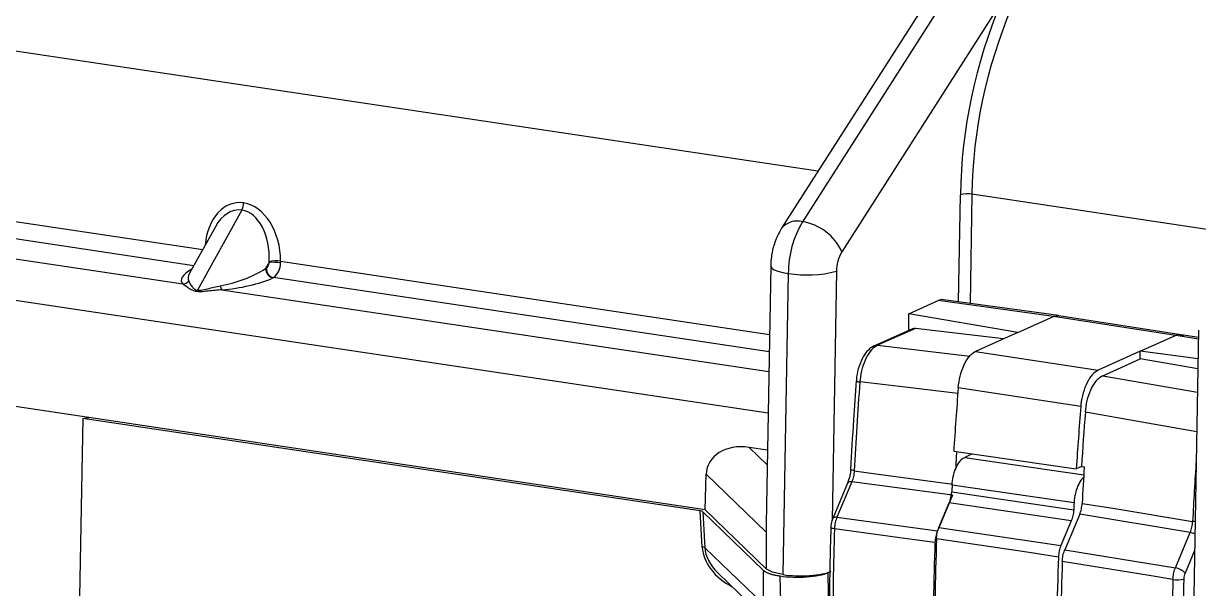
# Model space of a CAD drawing. Header units: millimetres. Extents: x 12 to 854, y 4 to 555.
# Drawn here: x 696.37 to 731.61, y 433.95 to 450.88 of the extents above; entities that cross this region are included whole.
import ezdxf

# ---------------------------------------------------------------- set-up
doc = ezdxf.new("R2010")
doc.units = ezdxf.units.MM

msp = doc.modelspace()

# ---------------------------------------------------------------- linework, layer by layer
at = {"color": 8, "linetype": 'Continuous', "lineweight": 25}
for p, q in [((720.198, 446.458), (645.113, 457.678)), ((718.7, 439.207), (643.561, 450.435)), ((684.652, 446.663), (701.746, 444.109)), ((701.479, 443.627), (684.441, 446.173)), ((724.411, 442.545), (724.468, 445.753)), ((724.815, 445.768), (724.757, 442.497)), ((733.03, 444.541), (724.815, 445.768)), ((704.083, 443.759), (718.742, 441.569)), ((718.733, 441.049), (703.872, 443.27)), ((720.754, 443.46), (720.62, 435.991)), ((702.324, 442.905), (718.722, 440.454)), ((727.417, 442.124), (727.259, 442.105)), ((731.606, 441.425), (730.997, 441.522)), ((721.984, 441.241), (724.753, 440.916)), ((728.737, 440.331), (731.577, 439.833)), ((718.13, 438.183), (718.672, 437.659)), ((724.598, 437.884), (728.168, 437.363)), ((731.492, 435.093), (731.206, 434.411)), ((720.535, 432.745), (720.504, 434.431))]:
    msp.add_line(p, q, dxfattribs=at)
at = {"color": 7, "linetype": 'Continuous', "lineweight": 25}
for p, q in [((725.285, 453.629), (719.731, 444.944)), ((724.658, 453.432), (719.104, 444.748)), ((725.685, 451.504), (720.912, 444.041)), ((716.815, 436.313), (646.67, 446.795)), ((682.894, 445.808), (701.15, 443.08)), ((702.921, 445.293), (701.589, 442.893)), ((702.126, 444.793), (701.352, 443.399)), ((703.735, 443.724), (703.633, 443.54)), ((703.735, 443.724), (703.737, 443.742)), ((704.083, 443.759), (704.081, 443.709)), ((703.633, 443.54), (703.652, 443.548)), ((703.872, 443.27), (703.853, 443.262)), ((718.779, 443.616), (718.64, 435.891)), ((719.308, 443.395), (719.146, 434.37)), ((722.92, 442.186), (723.805, 442.583)), ((727.259, 442.105), (723.805, 442.583)), ((727.413, 442.13), (723.959, 442.608)), ((726.192, 441.627), (722.92, 442.186)), ((722.92, 441.687), (722.92, 442.186)), ((726.192, 441.627), (727.259, 442.105)), ((730.917, 441.535), (727.259, 442.105)), ((727.259, 442.105), (727.259, 442.105)), ((731.075, 441.559), (727.417, 442.129)), ((723.03, 441.736), (721.891, 441.226)), ((723.118, 441.749), (721.984, 441.241)), ((725.76, 441.433), (723.118, 441.749)), ((726.192, 441.627), (724.926, 441.059)), ((729.858, 441.061), (730.917, 441.535)), ((730.917, 441.535), (730.917, 441.535)), ((730.997, 441.522), (730.917, 441.535)), ((731.157, 441.546), (731.077, 441.559)), ((731.607, 441.474), (731.157, 441.546)), ((731.611, 441.698), (731.449, 432.691)), ((724.926, 441.059), (728.6, 440.497)), ((729.858, 441.061), (728.6, 440.497)), ((728.737, 440.331), (729.858, 440.833)), ((729.858, 440.833), (729.858, 441.061)), ((731.595, 440.835), (729.858, 441.061)), ((731.59, 440.536), (729.858, 440.833)), ((721.345, 440.179), (721.345, 440.18)), ((698.152, 439.049), (698.015, 431.41)), ((698.152, 439.049), (698.335, 439.074)), ((716.665, 436.283), (698.152, 439.049)), ((718.68, 438.101), (718.13, 438.183)), ((724.268, 438.065), (727.945, 437.54)), ((724.825, 437.986), (724.598, 437.884)), ((716.815, 436.313), (716.847, 437.377)), ((718.644, 435.642), (716.847, 437.377)), ((721.177, 437.521), (721.177, 437.523)), ((728.101, 437.61), (727.945, 437.54)), ((728.101, 437.61), (728.181, 437.6)), ((721.087, 437.112), (720.641, 436.051)), ((721.212, 437.149), (720.766, 436.088)), ((721.088, 437.115), (721.087, 437.112)), ((724.227, 436.747), (721.212, 437.149)), ((724.227, 436.747), (723.779, 435.681)), ((716.727, 435.192), (716.665, 436.283)), ((716.745, 436.256), (718.564, 434.498)), ((716.745, 436.256), (716.806, 435.177)), ((716.815, 436.313), (718.654, 434.537)), ((723.826, 435.786), (724.136, 436.523)), ((727.793, 435.979), (724.136, 436.523)), ((720.766, 436.088), (723.779, 435.681)), ((727.793, 435.979), (727.484, 435.242)), ((728.047, 436.177), (727.599, 435.11)), ((731.36, 435.635), (728.047, 436.177)), ((723.826, 435.786), (727.484, 435.242)), ((730.914, 434.574), (731.36, 435.635)), ((718.552, 433.49), (716.806, 435.177)), ((727.599, 435.11), (730.914, 434.574)), ((718.564, 434.498), (718.565, 434.497)), ((718.836, 434.441), (718.654, 434.537)), ((720.504, 434.431), (720.593, 434.471)), ((717.191, 434.427), (718.556, 433.109)), ((719.146, 434.37), (718.836, 434.441)), ((719.058, 434.331), (719.325, 419.707))]:
    msp.add_line(p, q, dxfattribs=at)
at = {"color": 8, "linetype": 'Continuous', "lineweight": 25, "flags": 128}
for points in [[(718.779, 443.616), (718.781, 443.599), (718.815, 443.551), (718.888, 443.505), (718.998, 443.463), (719.14, 443.426), (719.308, 443.395)], [(730.997, 441.522), (731.1, 441.549), (731.157, 441.546)], [(724.392, 439.802), (722.809, 439.986), (721.454, 440.144)], [(731.556, 438.647), (729.907, 438.938), (728.215, 439.236)], [(721.285, 437.48), (721.249, 437.487), (721.22, 437.495), (721.197, 437.504), (721.183, 437.512), (721.177, 437.521), (721.177, 437.521)], [(721.285, 437.48), (721.928, 437.394), (724.238, 437.085)], [(721.212, 437.149), (721.175, 437.151), (721.143, 437.148), (721.117, 437.14), (721.098, 437.128), (721.088, 437.115)], [(720.766, 436.088), (720.729, 436.089), (720.697, 436.086), (720.671, 436.078), (720.652, 436.066), (720.641, 436.051)], [(731.508, 435.959), (731.478, 435.961), (731.433, 435.966)], [(720.693, 435.74), (720.657, 435.748), (720.627, 435.756), (720.605, 435.765), (720.59, 435.775), (720.584, 435.785), (720.584, 435.787)]]:
    msp.add_lwpolyline(points, dxfattribs=at)
at = {"color": 7, "linetype": 'Continuous', "lineweight": 25, "flags": 128}
for points in [[(728.077, 439.403), (726.24, 439.685), (724.403, 439.966)], [(727.877, 436.519), (726.56, 436.711), (724.219, 437.053)], [(724.209, 436.855), (725.087, 436.724), (727.866, 436.311)], [(728.12, 436.506), (729.037, 436.357), (731.433, 435.966)], [(723.705, 435.335), (722.872, 435.447), (720.693, 435.74)], [(727.41, 434.897), (726.532, 435.028), (723.753, 435.441)], [(730.841, 434.226), (730.134, 434.341), (727.525, 434.764)]]:
    msp.add_lwpolyline(points, dxfattribs=at)
at = {"color": 7, "linetype": 'Continuous', "lineweight": 25}
for centre, radius, start, end in [((739.781, 445.517), 15.314, 156.9872, 179.1163), ((739.628, 445.54), 14.815, 156.9872, 179.1163), ((724.678, 444.949), 0.831, 80.4947, 104.6107), ((702.496, 445.514), 0.479, 332.5168, 359.4579), ((722.403, 443.383), 3.095, 149.6985, 179.7656), ((719.491, 443.407), 1.556, 24.0286, 81.1333), ((721.914, 443.455), 1.161, 149.6985, 179.7656), ((703.518, 443.719), 0.217, 307.9349, 1.1549), ((703.846, 442.251), 1.477, 80.8514, 94.2956), ((703.952, 442.917), 0.853, 81.1669, 104.6105), ((703.538, 443.698), 0.543, 307.9349, 1.1549), ((703.912, 443.534), 0.279, 178.9121, 257.7511), ((703.931, 443.543), 0.279, 178.9121, 257.7511), ((719.88, 446.811), 3.463, 260.4947, 284.6107), ((701.132, 443.344), 0.265, 273.9384, 317.2274), ((702.517, 443.058), 0.247, 188.2937, 218.5715), ((701.367, 443.015), 0.253, 319.8824, 331.3886), ((817.661, 432.715), 96.494, 175.58475, 177.1695), ((822.489, 432.039), 98.405, 175.37975, 176.48912), ((826.129, 431.495), 98.37, 175.38903, 176.47708), ((825.607, 431.57), 97.693, 175.49924, 176.45528), ((820.898, 432.191), 96.722, 176.52561, 176.8298), ((824.568, 431.629), 96.571, 176.45502, 177.10513), ((820.844, 432.055), 96.754, 177.03924, 177.1567), ((824.548, 431.503), 96.802, 177.02936, 177.15288), ((814.583, 432.654), 93.941, 178.11727, 180.06292), ((716.73, 434.998), 0.195, 67.217, 90.9897), ((818.191, 432.11), 94.54, 178.04524, 180.14176), ((818.542, 431.996), 94.852, 177.91845, 180.11122), ((822.233, 431.444), 94.886, 177.91436, 180.11574), ((718.392, 434.477), 0.174, 6.3552, 6.9678), ((822.011, 431.539), 94.541, 178.04519, 180.14182), ((730.833, 434.087), 0.494, 41.0308, 80.5258), ((824.762, 431.133), 93.972, 178.11356, 180.06698), ((730.975, 435.126), 0.909, 261.4827, 282.2778), ((824.609, 431.159), 93.49, 178.11356, 180.06698)]:
    msp.add_arc(centre, radius, start, end, dxfattribs=at)
at = {"color": 8, "linetype": 'Continuous', "lineweight": 25}
for centre, radius, start, end in [((719.572, 444.352), 0.613, 75.005, 139.7963), ((721.966, 441.058), 0.183, 84.3937, 114.0793), ((721.446, 440.306), 0.163, 231.3794, 272.6248), ((827.528, 431.212), 96.212, 176.08385, 177.16743), ((731.243, 435.057), 0.59, 64.0908, 78.5495)]:
    msp.add_arc(centre, radius, start, end, dxfattribs=at)
for centre, major_axis, ratio, start_param, end_param in [((702.946, 443.91), (-0.18, 1.603), 0.700115, 6.098953, 7.569552), ((702.82, 443.862), (0.023, 1.437), 0.641298, 6.198193, 7.159595), ((702.717, 443.431), (1.611, 0.267), 0.29154, 2.456703, 3.332708), ((702.717, 443.677), (1.399, 0.492), 0.350517, 2.765436, 3.184006), ((730.911, 440.514), (0.165, 1.045), 0.484808, 0.001147, 0.304189), ((718.229, 435.01), (1.442, -0.566), 0.750609, 3.473594, 4.586303)]:
    msp.add_ellipse(centre, major_axis=major_axis, ratio=ratio, start_param=start_param, end_param=end_param, dxfattribs=at)
at = {"color": 7, "linetype": 'Continuous', "lineweight": 25}
for centre, major_axis, ratio, start_param, end_param in [((702.946, 443.91), (-0.18, 1.603), 0.700115, 4.539994, 6.098953), ((702.82, 443.862), (0.023, 1.437), 0.641298, 4.639235, 6.198193), ((702.717, 443.677), (1.399, 0.492), 0.350517, 4.269669, 5.297634), ((702.717, 443.431), (1.611, 0.267), 0.29154, 4.418371, 5.446336), ((723.805, 441.56), (0.156, 1.047), 0.482941, 0.005285, 0.300052), ((723.129, 441.502), (-0.09, 0.238), 0.793163, 5.892093, 6.331686), ((718.143, 437.148), (1.243, -0.488), 0.750609, 1.867891, 3.403781), ((716.581, 436.245), (0.17, 0), 0.259095, 0.262623, 1.050957), ((721.483, 535.396), (2.829, 100.86), 0.002788, 2.993441, 3.139047), ((718.144, 434.978), (1.285, -0.533), 0.716962, 3.477232, 4.210393), ((721.848, 319.545), (-3.283, 114.953), 0.002686, 0.001048, 0.132481), ((721.684, 319.528), (-3.12, 114.968), 0.002319, 0.001465, 0.132898), ((719.676, 434.608), (1.058, 0), 0.258898, 4.188488, 5.759285), ((719.588, 434.568), (1.058, 0), 0.258898, 4.188488, 5.759285)]:
    msp.add_ellipse(centre, major_axis=major_axis, ratio=ratio, start_param=start_param, end_param=end_param, dxfattribs=at)
for points, knots in [([(719.104, 444.748), (719.061, 444.673), (718.951, 444.484), (718.837, 444.14), (718.786, 443.828), (718.78, 443.653), (718.779, 443.616)], [0, 0, 0, 0, 0.224063, 0.562083, 0.9057, 1, 1, 1, 1]), ([(701.56, 442.852), (701.525, 442.86), (701.442, 442.878), (701.29, 442.97), (701.21, 443.033), (701.15, 443.08)], [0, 0, 0, 0, 0.168032, 0.387067, 1, 1, 1, 1]), ([(701.326, 443.164), (701.354, 443.106), (701.391, 443.028), (701.492, 442.926), (701.552, 442.9), (701.583, 442.895), (701.589, 442.893)], [0, 0, 0, 0, 0.638342, 0.849511, 0.969987, 1, 1, 1, 1]), ([(701.589, 442.893), (701.617, 442.892), (701.651, 442.889), (701.754, 442.901), (701.959, 442.954), (702.148, 442.995), (702.273, 443.023)], [0, 0, 0, 0, 0.125085, 0.158297, 0.4378, 1, 1, 1, 1]), ([(702.324, 442.905), (702.187, 442.893), (701.975, 442.876), (701.713, 442.84), (701.603, 442.848), (701.56, 442.852)], [0, 0, 0, 0, 0.537256, 0.82345, 1, 1, 1, 1]), ([(721.892, 441.224), (721.888, 441.223), (721.817, 441.203), (721.698, 441.096), (721.543, 440.9), (721.425, 440.621), (721.357, 440.365), (721.353, 440.218), (721.352, 440.18)], [0, 0, 0, 0, 0.010667, 0.20764, 0.427935, 0.672173, 0.915641, 1, 1, 1, 1]), ([(721.984, 441.241), (721.922, 441.203), (721.799, 441.127), (721.638, 440.88), (721.517, 440.566), (721.467, 440.306), (721.456, 440.166), (721.454, 440.144)], [0, 0, 0, 0, 0.2389288, 0.4777852, 0.7160394, 0.9539177, 1, 1, 1, 1]), ([(724.403, 439.966), (724.418, 440.084), (724.449, 440.321), (724.564, 440.647), (724.716, 440.903), (724.845, 441.02), (724.915, 441.054), (724.926, 441.059)], [0, 0, 0, 0, 0.23918, 0.47836, 0.717538, 0.956715, 1, 1, 1, 1]), ([(728.6, 440.497), (728.54, 440.459), (728.421, 440.383), (728.263, 440.135), (728.143, 439.822), (728.092, 439.563), (728.079, 439.425), (728.077, 439.403)], [0, 0, 0, 0, 0.239124, 0.478248, 0.71737, 0.956492, 1, 1, 1, 1]), ([(721.345, 440.179), (721.316, 439.788), (721.25, 438.901), (721.203, 438.017), (721.177, 437.523)], [0, 0, 0, 0, 0.44042, 1, 1, 1, 1]), ([(728.215, 439.236), (728.23, 439.354), (728.26, 439.59), (728.374, 439.916), (728.525, 440.171), (728.655, 440.29), (728.726, 440.325), (728.737, 440.331)], [0, 0, 0, 0, 0.237957, 0.47592, 0.713801, 0.952152, 1, 1, 1, 1]), ([(724.219, 437.053), (724.228, 437.138), (724.245, 437.309), (724.322, 437.55), (724.427, 437.744), (724.525, 437.846), (724.583, 437.876), (724.598, 437.884)], [0, 0, 0, 0, 0.2296036, 0.4592072, 0.6888089, 0.91841, 1, 1, 1, 1]), ([(721.173, 437.521), (721.172, 437.49), (721.169, 437.393), (721.138, 437.243), (721.1, 437.152), (721.085, 437.116)], [0, 0, 0, 0, 0.2203392, 0.6930263, 1, 1, 1, 1]), ([(721.285, 437.48), (721.279, 437.423), (721.268, 437.307), (721.231, 437.203), (721.212, 437.149)], [0, 0, 0, 0, 0.488166, 1, 1, 1, 1]), ([(728.163, 437.278), (728.152, 437.27), (728.098, 437.232), (728.014, 437.087), (727.927, 436.865), (727.887, 436.663), (727.879, 436.549), (727.877, 436.519)], [0, 0, 0, 0, 0.07319, 0.349495, 0.625797, 0.902099, 1, 1, 1, 1]), ([(724.136, 436.523), (724.155, 436.575), (724.193, 436.68), (724.204, 436.796), (724.209, 436.855)], [0, 0, 0, 0, 0.5, 1, 1, 1, 1]), ([(727.866, 436.311), (727.861, 436.254), (727.85, 436.137), (727.812, 436.032), (727.793, 435.979)], [0, 0, 0, 0, 0.490848, 1, 1, 1, 1]), ([(728.047, 436.177), (728.066, 436.228), (728.103, 436.332), (728.114, 436.448), (728.12, 436.506)], [0, 0, 0, 0, 0.499993, 1, 1, 1, 1]), ([(718.641, 435.891), (718.641, 435.886), (718.638, 435.842), (718.642, 435.771), (718.644, 435.689), (718.644, 435.652), (718.644, 435.642)], [0, 0, 0, 0, 0.0597771, 0.5773369, 0.8845158, 1, 1, 1, 1]), ([(720.658, 436.088), (720.643, 436.054), (720.605, 435.964), (720.581, 435.854), (720.585, 435.79), (720.585, 435.787)], [0, 0, 0, 0, 0.366962, 0.970588, 1, 1, 1, 1]), ([(720.766, 436.088), (720.748, 436.037), (720.71, 435.935), (720.695, 435.811), (720.693, 435.748), (720.693, 435.74)], [0, 0, 0, 0, 0.469038, 0.938058, 1, 1, 1, 1]), ([(731.36, 435.635), (731.379, 435.686), (731.418, 435.79), (731.428, 435.907), (731.433, 435.966)], [0, 0, 0, 0, 0.488464, 1, 1, 1, 1]), ([(720.584, 435.787), (720.573, 435.396), (720.541, 434.33), (720.537, 433.274), (720.534, 432.605)], [0, 0, 0, 0, 0.3665, 1, 1, 1, 1]), ([(723.779, 435.681), (723.759, 435.626), (723.72, 435.517), (723.71, 435.396), (723.705, 435.335)], [0, 0, 0, 0, 0.499991, 1, 1, 1, 1]), ([(723.753, 435.441), (723.757, 435.498), (723.767, 435.611), (723.802, 435.726), (723.824, 435.78), (723.826, 435.786)], [0, 0, 0, 0, 0.472101, 0.944203, 1, 1, 1, 1]), ([(727.484, 435.242), (727.464, 435.188), (727.425, 435.079), (727.415, 434.958), (727.41, 434.897)], [0, 0, 0, 0, 0.5, 1, 1, 1, 1]), ([(727.525, 434.764), (727.53, 434.82), (727.539, 434.933), (727.574, 435.049), (727.596, 435.104), (727.599, 435.11)], [0, 0, 0, 0, 0.469159, 0.938326, 1, 1, 1, 1]), ([(718.564, 434.496), (718.564, 434.496), (718.564, 434.497), (718.565, 434.497), (718.565, 434.497), (718.565, 434.497), (718.565, 434.497)], [0, 0, 0, 0, 0.00000198414, 0.00000198414, 0.00000198414, 0.0000132613, 0.0000132613, 0.0000132613, 0.0000132613]), ([(718.565, 434.497), (718.571, 434.492), (718.582, 434.482), (718.603, 434.467), (718.627, 434.453), (718.653, 434.439), (718.683, 434.426), (718.714, 434.413), (718.737, 434.405), (718.748, 434.401)], [0, 0, 0, 0, 0.148233, 0.294674, 0.439322, 0.582178, 0.723243, 0.862517, 1, 1, 1, 1]), ([(730.841, 434.226), (730.846, 434.283), (730.856, 434.396), (730.89, 434.512), (730.912, 434.567), (730.914, 434.574)], [0, 0, 0, 0, 0.468981, 0.937946, 1, 1, 1, 1]), ([(718.748, 434.401), (718.76, 434.397), (718.785, 434.389), (718.826, 434.378), (718.868, 434.367), (718.913, 434.357), (718.96, 434.347), (719.008, 434.339), (719.042, 434.333), (719.058, 434.331)], [0, 0, 0, 0, 0.14446, 0.288385, 0.431776, 0.574632, 0.716954, 0.858743, 1, 1, 1, 1]), ([(731.206, 434.411), (731.196, 434.385), (731.178, 434.335), (731.17, 434.272), (731.169, 434.241), (731.169, 434.237)], [0, 0, 0, 0, 0.467634, 0.935276, 1, 1, 1, 1])]:
    msp.add_open_spline(points, degree=3, knots=knots, dxfattribs=at)

doc.saveas('drawing.dxf')
